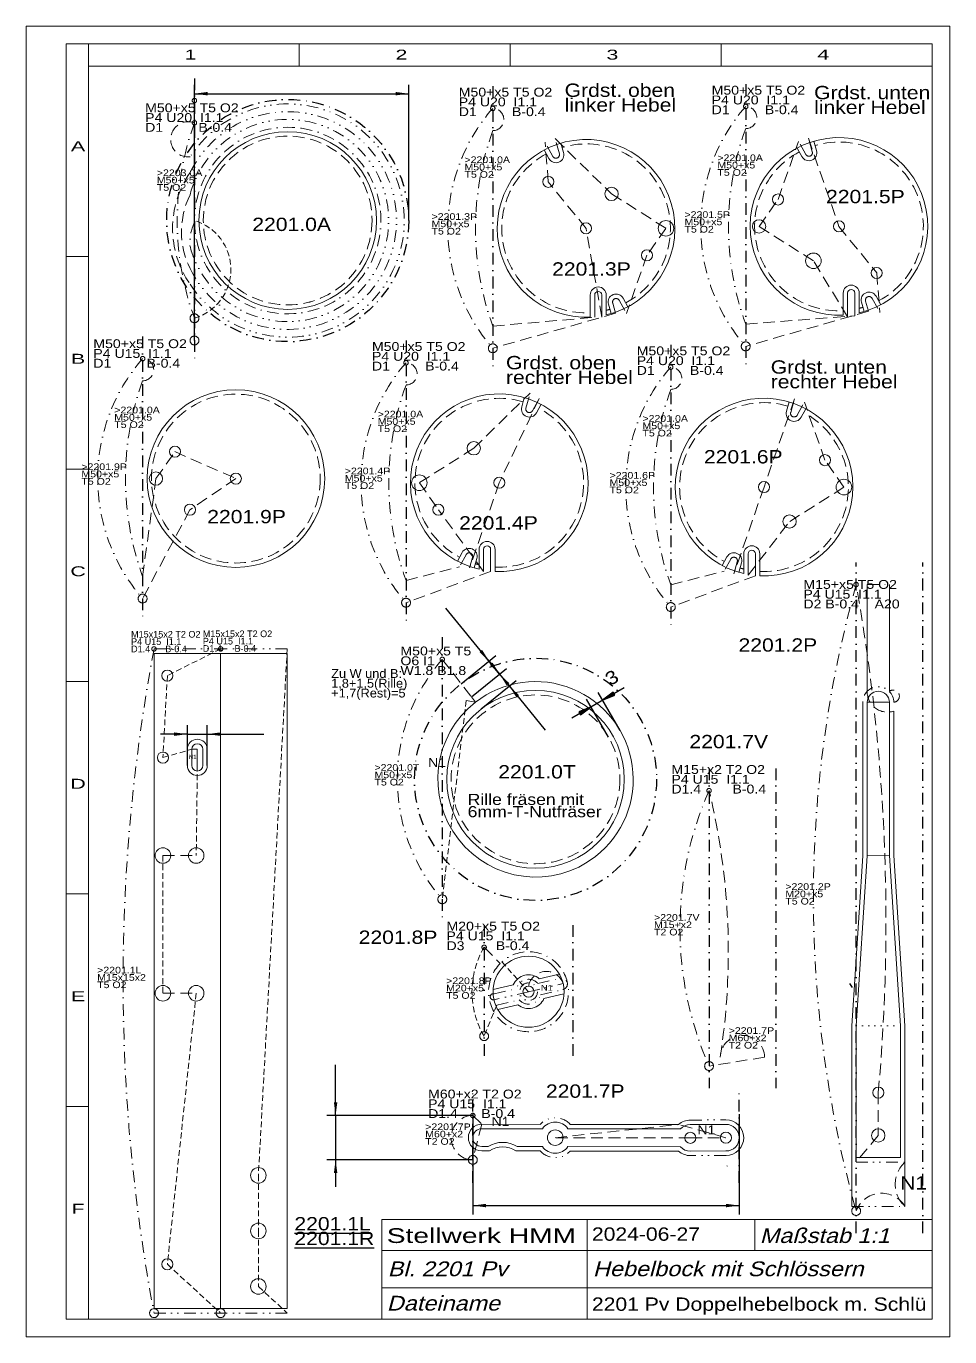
# Model space of a CAD drawing. Extents: x 0 to 209, y -280 to 296.
# Drawn here: x 1 to 209, y 1 to 296 of the extents above; entities that cross this region are included whole.
import ezdxf
from ezdxf.enums import TextEntityAlignment as Align

# ---------------------------------------------------------------- set-up
doc = ezdxf.new("R2010")
doc.units = 0
doc.header["$LTSCALE"] = 5.25921
for name, pattern in [('BORDER', [1.75, 0.5, -0.25, 0.5, -0.25, 0, -0.25]), ('DASHDOT', [1, 0.5, -0.25, 0, -0.25]), ('DASHED', [0.75, 0.5, -0.25]), ('DIVIDE', [1.25, 0.5, -0.25, 0, -0.25, 0, -0.25]), ('DOT', [0.25, 0, -0.25]), ('HIDDEN', [0.375, 0.25, -0.125]), ('PHANTOM', [2.5, 1.25, -0.25, 0.25, -0.25, 0.25, -0.25])]:
    doc.linetypes.add(name, pattern=pattern)
for name, color, linetype, lineweight in [('2201_0A', 230, 'CONTINUOUS', 13), ('2201_0T', 30, 'CONTINUOUS', 13), ('2201_1 HEBELBOCK', 7, 'CONTINUOUS', 13), ('2201_1L', 30, 'CONTINUOUS', 13), ('2201_1R', 230, 'CONTINUOUS', 13), ('2201_2___4_7 HEBEL', 34, 'CONTINUOUS', 13), ('2201_2P', 30, 'CONTINUOUS', 13), ('2201_3P', 30, 'CONTINUOUS', 13), ('2201_4P', 30, 'CONTINUOUS', 13), ('2201_5 RASTE', 114, 'CONTINUOUS', 13), ('2201_5P', 30, 'CONTINUOUS', 13), ('2201_6 RASTENGEWICHT', 135, 'CONTINUOUS', 13), ('2201_6P', 30, 'CONTINUOUS', 13), ('2201_7P', 30, 'CONTINUOUS', 13), ('2201_7V', 30, 'CONTINUOUS', 13), ('2201_8P', 30, 'CONTINUOUS', 13), ('2201_9P', 30, 'CONTINUOUS', 13), ('2201___ HEBELBOCK', 190, 'DASHDOT', 0), ('2206_1L', 14, 'CONTINUOUS', 13), ('BEMASSUNG', 7, 'CONTINUOUS', 25), ('BESCHRIFTUNG', 7, 'CONTINUOUS', 25), ('BESCHRIFTUNG0', 7, 'CONTINUOUS', 25), ('MASSGRENZEN', 172, 'CONTINUOUS', 25), ('MASSLINIEN', 172, 'CONTINUOUS', 25), ('MASSTEXTE', 212, 'CONTINUOUS', 25), ('MITTELLINIEN', 5, 'DASHDOT', 25), ('STANDARD', 7, 'CONTINUOUS', 0)]:
    doc.layers.add(name, color=color, linetype=linetype, lineweight=lineweight)
doc.styles.add('Arial', font='arial.ttf')

# ---------------------------------------------------------------- blocks, each defined once
blk = doc.blocks.new('D387135488')
at = {"layer": 'MASSGRENZEN'}
for points in [[(37.29, 136.65), (34.32, 136.26), (34.32, 137.04)], [(41.79, 136.65), (44.77, 137.04), (44.77, 136.26)]]:
    blk.add_solid(points, dxfattribs=at)
at = {"layer": 'MASSLINIEN', "color": 172}
for p, q in [((37.29, 129.6), (37.29, 138.65)), ((41.79, 129.6), (41.79, 138.65)), ((37.29, 136.65), (31.25, 136.65)), ((37.29, 136.65), (41.79, 136.65)), ((41.79, 136.65), (54.53, 136.65))]:
    blk.add_line(p, q, dxfattribs=at)
blk = doc.blocks.new('D387135232')
at = {"layer": 'MASSGRENZEN'}
for points in [[(101.58, 30.54), (104.56, 30.93), (104.56, 30.15)], [(161.58, 30.54), (158.61, 30.15), (158.61, 30.93)]]:
    blk.add_solid(points, dxfattribs=at)
at = {"layer": 'MASSLINIEN', "color": 172}
for p, q in [((101.58, 51.1), (101.58, 28.54)), ((161.58, 51.1), (161.58, 28.54)), ((101.58, 30.54), (161.58, 30.54))]:
    blk.add_line(p, q, dxfattribs=at)
blk = doc.blocks.new('D387134976')
at = {"layer": 'MASSGRENZEN'}
for points in [[(70.68, 50.82), (70.29, 53.79), (71.07, 53.79)], [(70.68, 40.82), (71.07, 37.84), (70.29, 37.84)]]:
    blk.add_solid(points, dxfattribs=at)
at = {"layer": 'MASSLINIEN', "color": 172}
for p, q in [((70.68, 50.82), (70.68, 62.24)), ((101.58, 50.82), (68.68, 50.82)), ((70.68, 50.82), (70.68, 40.82)), ((101.58, 40.82), (68.68, 40.82)), ((70.68, 40.82), (70.68, 34.78))]:
    blk.add_line(p, q, dxfattribs=at)
blk = doc.blocks.new('D387134720')
at = {"layer": 'MASSGRENZEN'}
for points in [[(105.24, 153.09), (103.06, 155.15), (103.66, 155.64)], [(107.61, 150.18), (109.79, 148.12), (109.18, 147.63)]]:
    blk.add_solid(points, dxfattribs=at)
at = {"layer": 'MASSLINIEN', "color": 172}
for p, q in [((105.24, 153.09), (95.52, 165.02)), ((98.97, 147.99), (106.79, 154.35)), ((101.27, 145.03), (109.16, 151.44)), ((105.24, 153.09), (107.61, 150.18)), ((107.61, 150.18), (111.42, 145.5))]:
    blk.add_line(p, q, dxfattribs=at)
blk = doc.blocks.new('D387134464')
at = {"layer": 'MASSGRENZEN'}
for points in [[(107.61, 150.18), (105.42, 152.24), (106.03, 152.74)], [(109.82, 147.47), (112, 145.41), (111.39, 144.91)]]:
    blk.add_solid(points, dxfattribs=at)
at = {"layer": 'MASSLINIEN', "color": 172}
for p, q in [((107.61, 150.18), (103.79, 154.87)), ((101.27, 145.03), (109.16, 151.44)), ((103.48, 142.31), (111.37, 148.73)), ((107.61, 150.18), (109.82, 147.47)), ((109.82, 147.47), (117.86, 137.58))]:
    blk.add_line(p, q, dxfattribs=at)
blk = doc.blocks.new('D387134208')
at = {"layer": 'MASSGRENZEN'}
for points in [[(38.89, 280.81), (41.87, 281.2), (41.87, 280.42)], [(87.14, 280.81), (84.17, 280.42), (84.17, 281.2)]]:
    blk.add_solid(points, dxfattribs=at)
at = {"layer": 'MASSLINIEN', "color": 172}
for p, q in [((38.89, 225.26), (38.89, 282.81)), ((38.89, 280.81), (87.14, 280.81)), ((87.14, 252.26), (87.14, 282.81))]:
    blk.add_line(p, q, dxfattribs=at)
blk = doc.blocks.new('_A314975760', base_point=(123.88, 135.98))
at = {"layer": '2206_1L', "linetype": 'CONTINUOUS'}
for points in [[(133.19, 146.13), (130.81, 144.3), (133.58, 145.45)], [(125.83, 140.97), (128.21, 142.8), (125.44, 141.65)]]:
    blk.add_hatch(color=172, dxfattribs=at).paths.add_polyline_path(points)
at = {"layer": '2206_1L', "color": 172, "linetype": 'CONTINUOUS', "lineweight": 25}
for p, q in [((123.88, 140.3), (135.7, 147.12)), ((134.75, 137.48), (129.81, 146.03)), ((133.19, 146.13), (130.81, 144.3)), ((130.81, 144.3), (133.58, 145.45)), ((133.58, 145.45), (133.19, 146.13)), ((128.21, 142.8), (125.44, 141.65)), ((125.44, 141.65), (125.83, 140.97)), ((125.83, 140.97), (128.21, 142.8)), ((132.15, 135.98), (127.21, 144.53))]:
    blk.add_line(p, q, dxfattribs=at)
at = {"layer": '2206_1L', "color": 212, "linetype": 'CONTINUOUS', "style": 'Arial', "width": 1.135146}
blk.add_text('3', height=3, rotation=30, dxfattribs=at).set_placement((132.48, 147.42))

msp = doc.modelspace()

# ---------------------------------------------------------------- linework, layer by layer
at = {"layer": '2201_0A', "linetype": 'PHANTOM'}
for centre, radius in [((38.89, 274.26), 0.5), ((38.89, 230.26), 1)]:
    msp.add_circle(centre, radius, dxfattribs=at)
at = {"layer": '2201_0A', "linetype": 'DIVIDE'}
for radius, start, end in [(26.25, 213.0605, 506.9395), (24.5, 206.1089, 513.8911), (22.75, 194.7529, 525.2471)]:
    msp.add_arc((59.89, 252.26), radius, start, end, dxfattribs=at)
at = {"layer": '2201_0A', "color": 11, "linetype": 'DASHED'}
for centre, radius, start, end in [((37.51, 270.53), 3.97, 69.6536, 275.5091), ((56.01, 250.49), 22.04, 145.2886, 214.7114), ((54.8, 249.76), 18.83, 153.8911, 206.1089)]:
    msp.add_arc(centre, radius, start, end, dxfattribs=at)
at = {"layer": '2201_0A', "linetype": 'BORDER'}
msp.add_arc((59.89, 252.26), 21, 181.0432, 540, dxfattribs=at)
at = {"layer": '2201_0A', "color": 11, "linetype": 'DIVIDE'}
msp.add_arc((48.67, 247.26), 10.81, 154.7408, 184.2466, dxfattribs=at)
at = {"layer": '2201_0A', "linetype": 'HIDDEN'}
msp.add_arc((35.61, 241.26), 11.48, 286.6057, 433.3943, dxfattribs=at)
at = {"layer": '2201_0T', "linetype": 'DASHED'}
msp.add_line((94.7, 153.48), (101.27, 145.03), dxfattribs=at)
at = {"layer": '2201_0T', "linetype": 'CONTINUOUS'}
msp.add_line((101.27, 145.03), (102.19, 143.84), dxfattribs=at)
at = {"layer": '2201_0T', "linetype": 'HIDDEN'}
msp.add_line((100.08, 144.2), (94.7, 99.48), dxfattribs=at)
at = {"layer": '2201_0T'}
msp.add_line((102.19, 143.84), (100.08, 144.2), dxfattribs=at)
at = {"layer": '2201_0T', "linetype": 'PHANTOM'}
for centre, radius in [((94.7, 153.48), 0.5), ((94.7, 99.48), 1)]:
    msp.add_circle(centre, radius, dxfattribs=at)
at = {"layer": '2201_0T', "linetype": 'CONTINUOUS'}
msp.add_arc((115.7, 126.48), 22, 307.875, 487.875, dxfattribs=at)
at = {"layer": '2201_0T', "color": 6, "linetype": 'CONTINUOUS'}
msp.add_arc((115.7, 126.48), 22, 127.875, 307.875, dxfattribs=at)
at = {"layer": '2201_1 HEBELBOCK'}
for p, q in [((29.79, 154.83), (44.79, 154.83)), ((29.79, 154.83), (29.79, 7.33)), ((59.79, 154.83), (44.79, 154.83)), ((44.79, 154.83), (44.79, 7.33)), ((59.79, 154.83), (59.79, 7.33)), ((37.29, 133.25), (37.29, 129.6)), ((41.79, 133.25), (41.79, 129.6)), ((29.79, 7.33), (44.79, 7.33)), ((59.79, 7.33), (44.79, 7.33))]:
    msp.add_line(p, q, dxfattribs=at)
for centre, start, end in [((39.54, 133.25), 0, 180), ((39.54, 129.6), 180, 360)]:
    msp.add_arc(centre, 2.25, start, end, dxfattribs=at)
at = {"layer": '2201_1L', "linetype": 'DIVIDE'}
for p, q in [((29.79, 155.83), (44.79, 155.83)), ((29.79, 6.33), (44.79, 6.33))]:
    msp.add_line(p, q, dxfattribs=at)
at = {"layer": '2201_1L', "linetype": 'HIDDEN'}
for p, q in [((44.79, 155.83), (32.79, 149.83)), ((32.79, 149.83), (31.79, 131.38)), ((31.79, 131.38), (38.29, 133.25)), ((39.54, 129.6), (39.29, 109.33)), ((31.79, 109.33), (31.79, 78.33)), ((39.29, 78.33), (32.79, 17.33)), ((32.79, 17.33), (44.79, 6.33))]:
    msp.add_line(p, q, dxfattribs=at)
at = {"layer": '2201_1L'}
for p, q in [((38.29, 133.25), (38.29, 129.6)), ((39.54, 133.25), (38.29, 133.25)), ((39.54, 133.25), (39.54, 129.6)), ((40.79, 133.25), (40.79, 129.6))]:
    msp.add_line(p, q, dxfattribs=at)
at = {"layer": '2201_1L', "linetype": 'DASHED'}
for p, q in [((31.79, 109.33), (39.29, 109.33)), ((31.79, 78.33), (39.29, 78.33))]:
    msp.add_line(p, q, dxfattribs=at)
at = {"layer": '2201_1L', "linetype": 'PHANTOM'}
for centre, radius in [((29.79, 155.83), 0.5), ((29.79, 6.33), 1)]:
    msp.add_circle(centre, radius, dxfattribs=at)
at = {"layer": '2201_1L'}
for centre in [(32.79, 149.83), (31.79, 131.38), (32.79, 17.33)]:
    msp.add_circle(centre, 1.25, dxfattribs=at)
at = {"layer": '2201_1L', "lineweight": 0}
for centre in [(31.79, 109.33), (39.29, 109.33), (31.79, 78.33), (39.29, 78.33)]:
    msp.add_circle(centre, 1.75, dxfattribs=at)
at = {"layer": '2201_1L'}
for centre, start, end in [((39.54, 133.25), 0, 180), ((39.54, 129.6), 180, 360)]:
    msp.add_arc(centre, 1.25, start, end, dxfattribs=at)
at = {"layer": '2201_1R', "linetype": 'DIVIDE'}
for p, q in [((59.79, 155.83), (44.79, 155.83)), ((59.79, 6.33), (44.79, 6.33))]:
    msp.add_line(p, q, dxfattribs=at)
at = {"layer": '2201_1R', "linetype": 'HIDDEN'}
for p, q in [((59.79, 155.83), (53.29, 37.33)), ((53.29, 37.33), (53.29, 24.83)), ((53.29, 24.83), (53.29, 12.33)), ((53.29, 12.33), (59.79, 6.33))]:
    msp.add_line(p, q, dxfattribs=at)
at = {"layer": '2201_1R', "linetype": 'PHANTOM'}
for centre, radius in [((44.79, 155.83), 0.5), ((44.79, 6.33), 1)]:
    msp.add_circle(centre, radius, dxfattribs=at)
at = {"layer": '2201_1R'}
for centre in [(53.29, 37.33), (53.29, 24.83), (53.29, 12.33)]:
    msp.add_circle(centre, 1.75, dxfattribs=at)
at = {"layer": '2201_2___4_7 HEBEL'}
for p, q in [((122.03, 267.57), (121.43, 269.68)), ((175.68, 266.66), (174.63, 268.58)), ((178.99, 268.01), (178.39, 270.12)), ((118.72, 266.22), (117.67, 268.14)), ((128.03, 230.52), (128.03, 235.5)), ((131.63, 231.02), (131.63, 235.5)), ((132.12, 233.42), (132.72, 231.31)), ((135.43, 234.78), (136.49, 232.85)), ((184.99, 230.96), (184.99, 235.94)), ((188.59, 231.46), (188.59, 235.94)), ((189.08, 233.86), (189.68, 231.75)), ((192.39, 235.22), (193.45, 233.29)), ((112.59, 210.31), (113.18, 212.43)), ((115.9, 208.96), (116.95, 210.89)), ((172.2, 209.33), (172.8, 211.45)), ((175.52, 207.98), (176.57, 209.91)), ((99.18, 177.52), (98.13, 175.59)), ((102.99, 173.76), (102.99, 178.24)), ((106.59, 173.26), (106.59, 178.24)), ((162.61, 172.78), (162.61, 177.26)), ((166.21, 172.28), (166.21, 177.26)), ((102.49, 176.17), (101.89, 174.05)), ((158.8, 176.54), (157.75, 174.61)), ((162.11, 175.19), (161.51, 173.07)), ((190.4, 109.23), (190.4, 143.82)), ((190.4, 143.82), (195.4, 143.82)), ((195.4, 109.32), (195.4, 143.82)), ((190.4, 109.23), (187.9, 71)), ((195.4, 109.32), (190.4, 109.23)), ((197.9, 71), (195.4, 109.32)), ((187.9, 41.32), (187.9, 71)), ((197.9, 71), (197.9, 41.32)), ((187.9, 41.32), (197.9, 41.32))]:
    msp.add_line(p, q, dxfattribs=at)
at = {"layer": '2201_2___4_7 HEBEL', "linetype": 'DOT'}
msp.add_line((187.9, 71), (197.9, 71), dxfattribs=at)
at = {"layer": '2201_2___4_7 HEBEL'}
for centre in [(59.89, 252.26), (48.22, 194.17), (115.7, 126.48)]:
    msp.add_circle(centre, 20, dxfattribs=at)
at = {"layer": '2201_2___4_7 HEBEL', "linetype": 'DASHED'}
for centre in [(59.89, 252.26), (48.22, 194.17), (115.7, 126.48)]:
    msp.add_circle(centre, 19, dxfattribs=at)
at = {"layer": '2201_2___4_7 HEBEL'}
for centre, radius, start, end in [((127.08, 250.5), 20, 283.1499, 632.7226), ((184.04, 250.94), 20, 283.1499, 632.7226), ((120.3, 267.08), 1.8, 208.6403, 375.8206), ((177.26, 267.52), 1.8, 208.6403, 375.8206), ((129.83, 235.5), 1.8, 0, 180), ((186.79, 235.94), 1.8, 0, 180), ((190.81, 234.35), 1.8, 28.6403, 195.8206), ((133.85, 233.91), 1.8, 28.6403, 195.8206), ((107.54, 193.24), 20, 267.2774, 616.8501), ((114.32, 209.82), 1.8, 164.1794, 331.3597), ((167.16, 192.26), 20, 267.2774, 616.8501), ((173.94, 208.84), 1.8, 164.1794, 331.3597), ((104.79, 178.24), 1.8, 0, 180), ((100.76, 176.66), 1.8, 344.1794, 511.3597), ((160.38, 175.68), 1.8, 344.1794, 511.3597), ((164.41, 177.26), 1.8, 0, 180), ((192.9, 143.82), 2.5, 360, 540)]:
    msp.add_arc(centre, radius, start, end, dxfattribs=at)
at = {"layer": '2201_2___4_7 HEBEL', "linetype": 'DASHED'}
for centre, start, end in [((127.08, 250.5), 298.0372, 466.4237), ((184.04, 250.94), 298.0372, 466.4237), ((127.08, 250.5), 118.0372, 272.866), ((184.04, 250.94), 118.0372, 272.866), ((59.89, 252.26), 284.4775, 285.8206), ((127.08, 250.5), 283.8555, 286.4237), ((184.04, 250.94), 283.8555, 286.4237), ((107.54, 193.24), 73.5763, 241.9628), ((107.54, 193.24), 267.134, 421.9628), ((167.16, 192.26), 73.5763, 241.9628), ((167.16, 192.26), 267.134, 421.9628), ((107.54, 193.24), 253.5763, 256.1445), ((167.16, 192.26), 253.5763, 256.1445)]:
    msp.add_arc(centre, 19, start, end, dxfattribs=at)
at = {"layer": '2201_2P'}
for p, q in [((190.4, 170.32), (190.4, 146.27)), ((195.4, 170.32), (195.4, 146.27)), ((189.4, 109.26), (189.4, 143.82)), ((196.4, 109.36), (196.4, 141.82)), ((189.4, 109.26), (186.9, 71.03)), ((198.9, 71.03), (196.4, 109.36)), ((186.9, 30.32), (186.9, 71.03)), ((198.9, 71.03), (198.9, 30.32))]:
    msp.add_line(p, q, dxfattribs=at)
at = {"layer": '2201_2P', "linetype": 'DIVIDE'}
for p, q in [((190.4, 170.32), (195.4, 170.32)), ((187.9, 40.32), (198.9, 40.32)), ((186.9, 30.32), (198.9, 30.32))]:
    msp.add_line(p, q, dxfattribs=at)
at = {"layer": '2201_2P', "linetype": 'DASHED'}
for p, q in [((192.9, 55.97), (192.9, 46.32)), ((192.9, 46.32), (187.9, 40.32))]:
    msp.add_line(p, q, dxfattribs=at)
at = {"layer": '2201_2P', "linetype": 'PHANTOM'}
for centre, radius in [((187.9, 170.32), 0.5), ((187.9, 29.32), 1)]:
    msp.add_circle(centre, radius, dxfattribs=at)
at = {"layer": '2201_2P'}
for centre, radius in [((192.9, 55.97), 1.25), ((192.9, 46.32), 1.5)]:
    msp.add_circle(centre, radius, dxfattribs=at)
at = {"layer": '2201_2P', "linetype": 'DASHED'}
for centre, radius, start, end in [((-235.85, 94.51), 430.48, 354.864, 370.1433), ((194.98, 146.18), 4.58, 178.8527, 288.0274), ((196.26, 145.19), 1.38, 276.0295, 488.3858), ((203.55, 35.32), 6.83, 132.9114, 227.0886), ((193.64, 27.21), 6.11, 30.6041, 159.7847)]:
    msp.add_arc(centre, radius, start, end, dxfattribs=at)
at = {"layer": '2201_2P', "linetype": 'DIVIDE'}
msp.add_arc((192.9, 143.82), 3.5, 360, 540, dxfattribs=at)
at = {"layer": '2201_3P', "linetype": 'DASHED'}
for p, q in [((118.58, 260.98), (117.86, 269.87)), ((120.11, 270.69), (132.83, 258.25)), ((127.08, 250.5), (118.58, 260.98)), ((132.83, 258.25), (145.08, 250.5)), ((130.63, 230.48), (127.08, 250.5)), ((145.08, 250.5), (140.79, 244.43)), ((140.79, 244.43), (136.16, 231.35)), ((133.74, 231.39), (106.08, 223.5)), ((106.08, 228.5), (129.03, 230.49))]:
    msp.add_line(p, q, dxfattribs=at)
at = {"layer": '2201_3P', "linetype": 'DIVIDE'}
for p, q in [((119.6, 266.7), (117.86, 269.87)), ((121.07, 267.3), (120.11, 270.69)), ((133.09, 233.69), (133.74, 231.39)), ((134.56, 234.3), (136.16, 231.35))]:
    msp.add_line(p, q, dxfattribs=at)
at = {"layer": '2201_3P'}
for p, q in [((129.03, 230.49), (129.03, 235.5)), ((130.63, 230.48), (130.63, 235.5))]:
    msp.add_line(p, q, dxfattribs=at)
at = {"layer": '2201_3P', "linetype": 'PHANTOM'}
for centre, radius in [((106.08, 277.5), 0.5), ((106.08, 223.5), 1)]:
    msp.add_circle(centre, radius, dxfattribs=at)
at = {"layer": '2201_3P'}
for centre, radius in [((118.58, 260.98), 1.25), ((132.83, 258.25), 1.5), ((127.08, 250.5), 1.25), ((145.08, 250.5), 1.75), ((140.79, 244.43), 1.25)]:
    msp.add_circle(centre, radius, dxfattribs=at)
at = {"layer": '2201_3P', "linetype": 'DASHED'}
msp.add_arc((106.07, 275), 2.5, 270.1369, 449.8631, dxfattribs=at)
at = {"layer": '2201_3P', "linetype": 'DASHDOT'}
msp.add_arc((166.44, 250.5), 64.24, 159.9742, 200.0258, dxfattribs=at)
at = {"layer": '2201_3P', "linetype": 'DIVIDE'}
for centre, start, end in [((120.3, 267.08), 208.6403, 375.8206), ((133.85, 233.91), 28.6403, 195.8206)]:
    msp.add_arc(centre, 0.8, start, end, dxfattribs=at)
at = {"layer": '2201_3P'}
msp.add_arc((129.83, 235.5), 0.8, 0, 180, dxfattribs=at)
at = {"layer": '2201_4P', "linetype": 'DASHED'}
for p, q in [((101.79, 200.99), (114.51, 213.43)), ((116.54, 212.23), (107.54, 193.24)), ((101.79, 200.99), (89.54, 193.24)), ((89.54, 193.24), (93.82, 187.17)), ((107.54, 193.24), (100.85, 174.05)), ((103.99, 173.28), (93.82, 187.17)), ((86.54, 171.24), (98.56, 174.3)), ((105.59, 173.26), (86.54, 166.24))]:
    msp.add_line(p, q, dxfattribs=at)
at = {"layer": '2201_4P', "linetype": 'DIVIDE'}
for p, q in [((113.55, 210.04), (114.51, 213.43)), ((115.02, 209.44), (116.54, 212.23)), ((100.06, 177.04), (98.56, 174.3)), ((101.53, 176.44), (100.85, 174.05))]:
    msp.add_line(p, q, dxfattribs=at)
at = {"layer": '2201_4P'}
for p, q in [((103.99, 173.28), (103.99, 178.24)), ((105.59, 173.26), (105.59, 178.24))]:
    msp.add_line(p, q, dxfattribs=at)
at = {"layer": '2201_4P', "linetype": 'PHANTOM'}
for centre, radius in [((86.54, 220.24), 0.5), ((86.54, 166.24), 1)]:
    msp.add_circle(centre, radius, dxfattribs=at)
at = {"layer": '2201_4P'}
for centre, radius in [((101.79, 200.99), 1.5), ((89.54, 193.24), 1.75), ((107.54, 193.24), 1.25), ((93.82, 187.17), 1.25)]:
    msp.add_circle(centre, radius, dxfattribs=at)
at = {"layer": '2201_4P', "linetype": 'DASHED'}
msp.add_arc((86.53, 217.74), 2.5, 270.1369, 449.8631, dxfattribs=at)
at = {"layer": '2201_4P', "linetype": 'DASHDOT'}
msp.add_arc((146.9, 193.24), 64.24, 159.9742, 200.0258, dxfattribs=at)
at = {"layer": '2201_4P', "linetype": 'DIVIDE'}
for centre, start, end in [((114.32, 209.82), 164.1794, 331.3597), ((100.76, 176.66), 344.1794, 511.3597)]:
    msp.add_arc(centre, 0.8, start, end, dxfattribs=at)
at = {"layer": '2201_4P'}
msp.add_arc((104.79, 178.24), 0.8, 0, 180, dxfattribs=at)
at = {"layer": '2201_5 RASTE'}
for p, q in [((103.59, 47.84), (117.27, 47.82)), ((123.01, 47.8), (148.35, 47.78)), ((150.57, 48.78), (158.57, 48.82)), ((103.58, 43.84), (105.03, 43.83)), ((111.58, 43.83), (117.26, 43.82)), ((123.01, 43.8), (148.34, 43.78)), ((158.6, 42.82), (150.6, 42.78)), ((160.77, 43.76), (160.86, 43.76)), ((158.82, 39.45), (158.9, 39.41))]:
    msp.add_line(p, q, dxfattribs=at)
for centre, radius, start, end in [((103.58, 45.84), 2, 89.9395, 269.9395), ((120.14, 45.82), 3.5, 34.7894, 145.0896), ((150.58, 45.78), 3, 90.3024, 138.1292), ((158.58, 45.82), 3, 270.3024, 450.3024), ((108.3, 38.59), 6.18, 57.9452, 121.9339), ((120.14, 45.82), 3.5, 214.7894, 325.0896), ((150.58, 45.78), 3, 221.7498, 270.3024)]:
    msp.add_arc(centre, radius, start, end, dxfattribs=at)
at = {"layer": '2201_5P', "linetype": 'DASHED'}
for p, q in [((170.32, 257), (174.95, 270.08)), ((177.16, 270.79), (184.04, 250.94)), ((166.04, 250.94), (170.32, 257)), ((178.29, 243.19), (166.04, 250.94)), ((184.04, 250.94), (192.54, 240.45)), ((185.99, 230.62), (178.29, 243.19)), ((192.54, 240.45), (193.25, 231.56)), ((190.7, 231.83), (163.04, 223.94)), ((163.04, 228.94), (187.59, 230.83))]:
    msp.add_line(p, q, dxfattribs=at)
at = {"layer": '2201_5P', "linetype": 'DIVIDE'}
for p, q in [((176.56, 267.14), (174.95, 270.08)), ((178.03, 267.74), (177.16, 270.79)), ((190.04, 234.13), (190.7, 231.83)), ((191.52, 234.74), (193.25, 231.56))]:
    msp.add_line(p, q, dxfattribs=at)
at = {"layer": '2201_5P'}
for p, q in [((185.99, 230.62), (185.99, 235.94)), ((187.59, 230.83), (187.59, 235.94))]:
    msp.add_line(p, q, dxfattribs=at)
at = {"layer": '2201_5P', "linetype": 'PHANTOM'}
for centre, radius in [((163.04, 277.94), 0.5), ((163.04, 223.94), 1)]:
    msp.add_circle(centre, radius, dxfattribs=at)
at = {"layer": '2201_5P'}
for centre, radius in [((170.32, 257), 1.25), ((166.04, 250.94), 1.5), ((184.04, 250.94), 1.25), ((178.29, 243.19), 1.75), ((192.54, 240.45), 1.25)]:
    msp.add_circle(centre, radius, dxfattribs=at)
at = {"layer": '2201_5P', "linetype": 'DASHED'}
msp.add_arc((163.03, 275.44), 2.5, 270.1369, 449.8631, dxfattribs=at)
at = {"layer": '2201_5P', "linetype": 'DASHDOT'}
msp.add_arc((223.4, 250.94), 64.24, 159.9742, 200.0258, dxfattribs=at)
at = {"layer": '2201_5P', "linetype": 'DIVIDE'}
for centre, start, end in [((177.26, 267.52), 208.6403, 375.8206), ((190.81, 234.35), 28.6403, 195.8206)]:
    msp.add_arc(centre, 0.8, start, end, dxfattribs=at)
at = {"layer": '2201_5P'}
msp.add_arc((186.79, 235.94), 0.8, 0, 180, dxfattribs=at)
at = {"layer": '2201_6 RASTENGEWICHT'}
for p, q in [((116.55, 81.6), (121.06, 82.66)), ((106.14, 79.17), (110.66, 80.22)), ((117.6, 77.12), (122.11, 78.18)), ((107.19, 74.69), (111.71, 75.74))]:
    msp.add_line(p, q, dxfattribs=at)
msp.add_circle((114.13, 78.67), 8, dxfattribs=at)
for start, end in [(50.4229, 155.9273), (230.4229, 335.9273)]:
    msp.add_arc((114.13, 78.67), 3.8, start, end, dxfattribs=at)
at = {"layer": '2201_6P', "linetype": 'DASHED'}
for p, q in [((174.03, 212.11), (167.16, 192.26)), ((180.88, 198.33), (176.24, 211.4)), ((185.16, 192.26), (180.88, 198.33)), ((167.16, 192.26), (160.37, 172.7)), ((185.16, 192.26), (172.91, 184.51)), ((163.61, 172.44), (172.91, 184.51)), ((146.16, 170.26), (158.19, 173.33)), ((165.21, 172.29), (146.16, 165.26))]:
    msp.add_line(p, q, dxfattribs=at)
at = {"layer": '2201_6P', "linetype": 'DIVIDE'}
for p, q in [((173.17, 209.06), (174.03, 212.11)), ((174.64, 208.46), (176.24, 211.4)), ((159.68, 176.06), (158.19, 173.33)), ((161.15, 175.46), (160.37, 172.7))]:
    msp.add_line(p, q, dxfattribs=at)
at = {"layer": '2201_6P'}
for p, q in [((163.61, 172.44), (163.61, 177.26)), ((165.21, 172.29), (165.21, 177.26))]:
    msp.add_line(p, q, dxfattribs=at)
at = {"layer": '2201_6P', "linetype": 'PHANTOM'}
for centre, radius in [((146.16, 219.26), 0.5), ((146.16, 165.26), 1)]:
    msp.add_circle(centre, radius, dxfattribs=at)
at = {"layer": '2201_6P'}
for centre, radius in [((180.88, 198.33), 1.25), ((167.16, 192.26), 1.25), ((185.16, 192.26), 1.75), ((172.91, 184.51), 1.5)]:
    msp.add_circle(centre, radius, dxfattribs=at)
at = {"layer": '2201_6P', "linetype": 'DASHED'}
msp.add_arc((146.15, 216.76), 2.5, 270.1369, 449.8631, dxfattribs=at)
at = {"layer": '2201_6P', "linetype": 'DASHDOT'}
msp.add_arc((206.52, 192.26), 64.24, 159.9742, 200.0258, dxfattribs=at)
at = {"layer": '2201_6P', "linetype": 'DIVIDE'}
for centre, start, end in [((173.94, 208.84), 164.1794, 331.3597), ((160.38, 175.68), 344.1794, 511.3597)]:
    msp.add_arc(centre, 0.8, start, end, dxfattribs=at)
at = {"layer": '2201_6P'}
msp.add_arc((164.41, 177.26), 0.8, 0, 180, dxfattribs=at)
at = {"layer": '2201_7P', "linetype": 'DASHED'}
for p, q in [((101.58, 50.82), (103.59, 48.84)), ((103.59, 48.84), (101.58, 40.82)), ((120.14, 45.82), (147.94, 48.78)), ((158.58, 45.82), (147.94, 48.78)), ((150.58, 45.78), (120.14, 45.82)), ((150.58, 45.78), (158.58, 45.82))]:
    msp.add_line(p, q, dxfattribs=at)
at = {"layer": '2201_7P'}
for p, q in [((103.59, 48.84), (116.79, 48.82)), ((123.5, 48.8), (147.94, 48.78)), ((103.58, 42.84), (105.33, 42.83)), ((111.28, 42.83), (116.78, 42.82)), ((123.48, 42.8), (147.93, 42.78))]:
    msp.add_line(p, q, dxfattribs=at)
at = {"layer": '2201_7P', "linetype": 'DIVIDE'}
for p, q in [((150.56, 49.78), (158.56, 49.82)), ((158.6, 41.82), (150.6, 41.78))]:
    msp.add_line(p, q, dxfattribs=at)
at = {"layer": '2201_7P', "linetype": 'PHANTOM'}
for centre, radius in [((101.58, 50.82), 0.5), ((101.58, 40.82), 1)]:
    msp.add_circle(centre, radius, dxfattribs=at)
at = {"layer": '2201_7P'}
for centre, radius in [((120.14, 45.82), 1.75), ((150.58, 45.78), 1.25), ((158.58, 45.82), 1.25)]:
    msp.add_circle(centre, radius, dxfattribs=at)
at = {"layer": '2201_7P', "linetype": 'DIVIDE'}
for start, end in [(41.5777, 138.1292), (221.7498, 317.9566)]:
    msp.add_arc((120.14, 45.82), 4.5, start, end, dxfattribs=at)
at = {"layer": '2201_7P'}
for centre, radius, start, end in [((103.58, 45.84), 3, 89.9395, 269.9395), ((150.58, 45.78), 4, 90.3024, 131.3492), ((158.58, 45.82), 4, 270.3024, 450.3024), ((108.3, 38.59), 5.18, 54.9041, 124.975), ((150.58, 45.78), 4, 228.5299, 270.3024)]:
    msp.add_arc(centre, radius, start, end, dxfattribs=at)
at = {"layer": '2201_7V', "linetype": 'DASHED'}
msp.add_line((167.29, 63.94), (154.79, 61.94), dxfattribs=at)
at = {"layer": '2201_7V', "linetype": 'PHANTOM'}
for centre, radius in [((154.79, 123.94), 0.5), ((154.79, 61.94), 1)]:
    msp.add_circle(centre, radius, dxfattribs=at)
at = {"layer": '2201_7V', "linetype": 'DASHED'}
msp.add_arc((4.85, 87.64), 154.27, 351.1628, 373.6091, dxfattribs=at)
at = {"layer": '2201_7V', "linetype": 'DASHDOT'}
msp.add_arc((162.29, 63.84), 5, 1.132, 178.868, dxfattribs=at)
at = {"layer": '2201_8P', "linetype": 'DASHED'}
msp.add_line((104.13, 88.67), (107.76, 85.04), dxfattribs=at)
at = {"layer": '2201_8P', "linetype": 'HIDDEN'}
for p, q in [((108.12, 85.38), (114.13, 78.67)), ((106.96, 75.66), (104.13, 68.67))]:
    msp.add_line(p, q, dxfattribs=at)
at = {"layer": '2201_8P', "color": 14, "linetype": 'DIVIDE'}
msp.add_line((114.13, 78.67), (121.92, 80.5), dxfattribs=at)
at = {"layer": '2201_8P', "linetype": 'DIVIDE'}
for p, q in [((116.25, 80.5), (121.29, 81.69)), ((114.13, 78.67), (106.34, 76.85)), ((106.37, 78.19), (111.42, 79.37)), ((106.96, 75.66), (112.01, 76.84)), ((116.84, 77.97), (121.88, 79.15))]:
    msp.add_line(p, q, dxfattribs=at)
at = {"layer": '2201_8P', "linetype": 'PHANTOM'}
for centre, radius in [((104.13, 88.67), 0.5), ((104.13, 68.67), 1)]:
    msp.add_circle(centre, radius, dxfattribs=at)
at = {"layer": '2201_8P', "linetype": 'DIVIDE'}
msp.add_circle((114.13, 78.67), 2, dxfattribs=at)
at = {"layer": '2201_8P'}
msp.add_circle((114.13, 78.67), 1.25, dxfattribs=at)
at = {"layer": '2201_8P', "linetype": 'BORDER'}
msp.add_arc((114.13, 78.67), 9, 135, 491.8423, dxfattribs=at)
at = {"layer": '2201_8P', "linetype": 'DASHED'}
msp.add_arc((118.11, 79.22), 4.02, 18.4903, 187.8599, dxfattribs=at)
at = {"layer": '2201_8P', "linetype": 'DIVIDE'}
for centre, radius, start, end in [((114.13, 78.67), 2.8, 40.8391, 165.5111), ((121.58, 80.42), 1.3, 283.3518, 462.9984), ((106.19, 77.53), 0.692, 74.592, 282.6299), ((114.13, 78.67), 2.8, 220.8391, 345.5111)]:
    msp.add_arc(centre, radius, start, end, dxfattribs=at)
at = {"layer": '2201_9P', "linetype": 'DASHED'}
for p, q in [((30.22, 194.17), (34.5, 200.24)), ((34.5, 200.24), (48.22, 194.17)), ((27.22, 172.17), (30.22, 194.17)), ((48.22, 194.17), (37.87, 187.16)), ((37.87, 187.16), (27.22, 167.17))]:
    msp.add_line(p, q, dxfattribs=at)
at = {"layer": '2201_9P', "linetype": 'PHANTOM'}
for centre, radius in [((27.22, 221.17), 0.5), ((27.22, 167.17), 1)]:
    msp.add_circle(centre, radius, dxfattribs=at)
at = {"layer": '2201_9P'}
for centre, radius in [((34.5, 200.24), 1.25), ((30.22, 194.17), 1.5), ((48.22, 194.17), 1.25), ((37.87, 187.16), 1.25)]:
    msp.add_circle(centre, radius, dxfattribs=at)
at = {"layer": '2201_9P', "linetype": 'DASHED'}
msp.add_arc((27.21, 218.67), 2.5, 270.1369, 449.8631, dxfattribs=at)
at = {"layer": '2201_9P', "linetype": 'DASHDOT'}
msp.add_arc((87.58, 194.17), 64.24, 159.9742, 200.0258, dxfattribs=at)
at = {"layer": '2201___ HEBELBOCK', "linetype": 'PHANTOM'}
for centre, radius in [((38.89, 279.26), 0.5), ((38.89, 225.26), 1)]:
    msp.add_circle(centre, radius, dxfattribs=at)
at = {"layer": '2201___ HEBELBOCK'}
for centre, radius, start, end in [((137.02, 250.5), 41.07, 138.896, 221.104), ((193.98, 250.94), 41.07, 138.896, 221.104), ((58.17, 194.17), 41.07, 138.896, 221.104), ((117.49, 193.24), 41.07, 138.896, 221.104), ((177.1, 192.26), 41.07, 138.896, 221.104), ((125.65, 126.48), 41.07, 138.896, 221.104), ((224.56, 92.94), 76.34, 156.0426, 203.9574)]:
    msp.add_arc(centre, radius, start, end, dxfattribs=at)
at = {"layer": '2201___ HEBELBOCK', "color": 134, "linetype": 'DASHDOT'}
msp.add_arc((99.25, 252.26), 64.24, 159.9742, 200.0258, dxfattribs=at)
at = {"layer": '2201___ HEBELBOCK', "linetype": 'DASHDOT'}
for centre, radius, start, end in [((441.65, 99.82), 263.36, 164.4731, 195.5269), ((426.46, 81.08), 403.65, 169.3281, 190.6719)]:
    msp.add_arc(centre, radius, start, end, dxfattribs=at)
at = {"layer": '2201___ HEBELBOCK', "linetype": 'HIDDEN'}
msp.add_arc((121.05, 78.67), 19.66, 149.4182, 210.5818, dxfattribs=at)
at = {"layer": '2201___ HEBELBOCK', "linetype": 'DASHED'}
msp.add_arc((101.68, 45.82), 5, 91.132, 268.868, dxfattribs=at)
at = {"layer": 'MITTELLINIEN'}
for p, q in [((38.89, 284.26), (38.89, 220.26)), ((106.08, 282.5), (106.08, 218.5)), ((163.04, 282.94), (163.04, 218.94)), ((27.22, 226.17), (27.22, 162.17)), ((86.54, 225.24), (86.54, 161.24)), ((146.16, 224.26), (146.16, 160.26)), ((187.9, 24.32), (187.9, 175.32)), ((202.9, 24.32), (202.9, 175.32)), ((94.7, 158.48), (94.7, 94.48)), ((154.79, 128.94), (154.79, 56.94)), ((169.79, 128.94), (169.79, 56.94)), ((104.13, 93.67), (104.13, 63.67)), ((124.13, 93.67), (124.13, 63.67)), ((186.38, 80.51), (187.02, 79.65)), ((101.58, 35.62), (101.58, 56.1)), ((161.58, 35.62), (161.58, 56.1))]:
    msp.add_line(p, q, dxfattribs=at)
for centre in [(59.89, 252.26), (115.7, 126.48)]:
    msp.add_circle(centre, 27.25, dxfattribs=at)
at = {"layer": 'STANDARD'}
for p, q in [((1, 1), (1, 296)), ((1, 296), (209, 296)), ((209, 296), (209, 1)), ((10, 5), (10, 292)), ((10, 292), (15, 292)), ((15, 292), (205, 292)), ((15, 287), (15, 292)), ((62.5, 292), (62.5, 287)), ((110, 292), (110, 287)), ((157.5, 292), (157.5, 287)), ((205, 292), (205, 287)), ((15, 287), (205, 287)), ((15, 5), (15, 287)), ((205, 287), (205, 5)), ((10, 244.17), (15, 244.17)), ((10, 196.33), (15, 196.33)), ((205, 182.12), (205, 5.12)), ((10, 148.5), (15, 148.5)), ((10, 100.67), (15, 100.67)), ((10, 52.83), (15, 52.83)), ((10, 5), (15, 5)), ((205, 5), (15, 5)), ((209, 1), (1, 1))]:
    msp.add_line(p, q, dxfattribs=at)
at = {"layer": 'STANDARD', "lineweight": 0}
for p, q in [((81.11, 27.4), (205, 27.4)), ((81.11, 27.4), (81.11, 5)), ((127.31, 27.4), (127.31, 5)), ((165.11, 27.4), (165.11, 20.4)), ((81.11, 20.4), (205, 20.4)), ((81.11, 12), (205, 12))]:
    msp.add_line(p, q, dxfattribs=at)

# ---------------------------------------------------------------- block references
at = {"layer": '2206_1L'}
msp.add_blockref('_A314975760', (123.88, 135.98), dxfattribs=at)
at = {"layer": 'BEMASSUNG'}
for name in ['D387134208', 'D387134720', 'D387134464', 'D387135488', 'D387134976', 'D387135232']:
    msp.add_blockref(name, (0, 0), dxfattribs=at)

# ---------------------------------------------------------------- texts
at = {"layer": '2201_0A', "linetype": 'DIVIDE', "insert": (27.79, 272.2), "char_height": 2, "attachment_point": 7, "line_spacing_factor": 0.66, "style": 'Arial'}
msp.add_mtext('\\W1.135091;M50+x5 T5 O2\\PP4 U20  I1.1\\PD1         B-0.4', dxfattribs=at)
at = {"layer": '2201_0T', "color": 6, "style": 'Arial', "width": 1.135027}
msp.add_text('N1', height=2, dxfattribs=at).set_placement((91.51, 129.27))
at = {"layer": '2201_0T', "linetype": 'DIVIDE', "insert": (85.28, 149.94), "char_height": 2, "attachment_point": 7, "line_spacing_factor": 0.66, "style": 'Arial'}
msp.add_mtext('\\W1.135098;M50+x5 T5 \\PO6 I1\\PW1.8 B1.8', dxfattribs=at)
at = {"layer": '2201_1L', "style": 'Arial', "width": 0.810867}
msp.add_text('N1', height=1, dxfattribs=at).set_placement((37.63, 131.02))
at = {"layer": '2201_1L', "linetype": 'DIVIDE', "insert": (24.62, 155.06), "char_height": 1.5, "attachment_point": 7, "line_spacing_factor": 0.66, "style": 'Arial'}
msp.add_mtext('\\W0.972833;M15x15x2 T2 O2\\PP4 U15  I1.1\\PD1.4      B-0.4', dxfattribs=at)
at = {"layer": '2201_1R', "linetype": 'DIVIDE', "insert": (40.77, 155.16), "char_height": 1.5, "attachment_point": 7, "line_spacing_factor": 0.66, "style": 'Arial'}
msp.add_mtext('\\W0.972833;M15x15x2 T2 O2\\PP4 U15  I1.1\\PD1.4     B-0.4', dxfattribs=at)
at = {"layer": '2201_2P', "linetype": 'DASHED', "style": 'Arial', "width": 1.135027}
msp.add_text('N1', height=3, dxfattribs=at).set_placement((197.81, 34.15))
at = {"layer": '2201_2P', "linetype": 'DIVIDE', "insert": (176.03, 164.92), "char_height": 2, "attachment_point": 7, "line_spacing_factor": 0.66, "style": 'Arial'}
msp.add_mtext('\\W1.135091;M15+x5 T5 O2\\PP4 U15  I1.1\\PD2 B-0.4    A20', dxfattribs=at)
at = {"layer": '2201_3P', "linetype": 'DIVIDE', "insert": (98.41, 275.73), "char_height": 2, "attachment_point": 7, "line_spacing_factor": 0.66, "style": 'Arial'}
msp.add_mtext('\\W1.135091;M50+x5 T5 O2\\PP4 U20  I1.1\\PD1         B-0.4', dxfattribs=at)
at = {"layer": '2201_3P', "linetype": 'DASHDOT', "insert": (99.7, 261.87), "char_height": 1.5, "attachment_point": 7, "line_spacing_factor": 0.66, "style": 'Arial'}
msp.add_mtext('\\W1.135110;>2201.0A\\PM50+x5 \\PT5 O2', dxfattribs=at)
at = {"layer": '2201_4P', "linetype": 'DIVIDE', "insert": (78.87, 218.47), "char_height": 2, "attachment_point": 7, "line_spacing_factor": 0.66, "style": 'Arial'}
msp.add_mtext('\\W1.135091;M50+x5 T5 O2\\PP4 U20  I1.1\\PD1         B-0.4', dxfattribs=at)
at = {"layer": '2201_4P', "linetype": 'DASHDOT', "insert": (80.16, 204.62), "char_height": 1.5, "attachment_point": 7, "line_spacing_factor": 0.66, "style": 'Arial'}
msp.add_mtext('\\W1.135110;>2201.0A\\PM50+x5 \\PT5 O2', dxfattribs=at)
at = {"layer": '2201_5P', "linetype": 'DIVIDE', "insert": (155.37, 276.17), "char_height": 2, "attachment_point": 7, "line_spacing_factor": 0.66, "style": 'Arial'}
msp.add_mtext('\\W1.135091;M50+x5 T5 O2\\PP4 U20  I1.1\\PD1         B-0.4', dxfattribs=at)
at = {"layer": '2201_5P', "linetype": 'DASHDOT', "insert": (156.66, 262.31), "char_height": 1.5, "attachment_point": 7, "line_spacing_factor": 0.66, "style": 'Arial'}
msp.add_mtext('\\W1.135110;>2201.0A\\PM50+x5 \\PT5 O2', dxfattribs=at)
at = {"layer": '2201_6P', "linetype": 'DIVIDE', "insert": (138.49, 217.49), "char_height": 2, "attachment_point": 7, "line_spacing_factor": 0.66, "style": 'Arial'}
msp.add_mtext('\\W1.135091;M50+x5 T5 O2\\PP4 U20  I1.1\\PD1         B-0.4', dxfattribs=at)
at = {"layer": '2201_6P', "linetype": 'DASHDOT', "insert": (139.78, 203.64), "char_height": 1.5, "attachment_point": 7, "line_spacing_factor": 0.66, "style": 'Arial'}
msp.add_mtext('\\W1.135110;>2201.0A\\PM50+x5 \\PT5 O2', dxfattribs=at)
at = {"layer": '2201_7P', "linetype": 'HIDDEN', "style": 'Arial', "width": 1.135027}
for p in [(105.79, 48.43), (152.16, 46.58)]:
    msp.add_text('N1', height=2, dxfattribs=at).set_placement(p)
at = {"layer": '2201_7P', "linetype": 'DIVIDE', "insert": (91.51, 50.21), "char_height": 2, "attachment_point": 7, "line_spacing_factor": 0.66, "style": 'Arial'}
msp.add_mtext('\\W1.135091;M60+x2 T2 O2\\PP4 U15  I1.1\\PD1.4      B-0.4', dxfattribs=at)
at = {"layer": '2201_7V', "linetype": 'DIVIDE', "insert": (146.31, 123.26), "char_height": 2, "attachment_point": 7, "line_spacing_factor": 0.66, "style": 'Arial'}
msp.add_mtext('\\W1.135091;M15+x2 T2 O2\\PP4 U15  I1.1\\PD1.4        B-0.4', dxfattribs=at)
at = {"layer": '2201_7V', "linetype": 'DASHDOT', "insert": (159.2, 70.68), "char_height": 1.5, "attachment_point": 1, "line_spacing_factor": 0.66, "style": 'Arial'}
msp.add_mtext('\\W1.135110;>2201.7P\\PM60+x2 \\PT2 O2', dxfattribs=at)
at = {"layer": '2201_8P', "color": 14, "linetype": 'HIDDEN', "style": 'Arial', "width": 1.135027}
msp.add_text('N1', height=1.3, dxfattribs=at).set_placement((116.93, 78.88))
at = {"layer": '2201_8P', "linetype": 'DIVIDE', "insert": (95.65, 88), "char_height": 2, "attachment_point": 7, "line_spacing_factor": 0.66, "style": 'Arial'}
msp.add_mtext('\\W1.135091;M20+x5 T5 O2\\PP4 U15  I1.1\\PD3        B-0.4', dxfattribs=at)
at = {"layer": '2201_9P', "linetype": 'DIVIDE', "insert": (16.12, 219.11), "char_height": 2, "attachment_point": 7, "line_spacing_factor": 0.66, "style": 'Arial'}
msp.add_mtext('\\W1.135091;M50+x5 T5 O2\\PP4 U15  I1.1\\PD1         B-0.4', dxfattribs=at)
at = {"layer": '2201_9P', "linetype": 'DASHDOT', "insert": (20.84, 205.55), "char_height": 1.5, "attachment_point": 7, "line_spacing_factor": 0.66, "style": 'Arial'}
msp.add_mtext('\\W1.135110;>2201.0A\\PM50+x5 \\PT5 O2', dxfattribs=at)
at = {"layer": '2201___ HEBELBOCK', "linetype": 'DASHDOT', "char_height": 1.5, "attachment_point": 7, "line_spacing_factor": 0.66, "style": 'Arial'}
for s, insert in [('\\W1.135110;>2203.0A\\PM50+x5 \\PT5 O2', (30.42, 258.93)), ('\\W1.135110;>2201.3P\\PM50+x5 \\PT5 O2', (92.29, 249.09)), ('\\W1.135110;>2201.5P\\PM50+x5 \\PT5 O2', (149.25, 249.53)), ('\\W1.135110;>2201.9P\\PM50+x5 \\PT5 O2', (13.43, 192.77)), ('\\W1.135110;>2201.4P\\PM50+x5 \\PT5 O2', (72.75, 191.83)), ('\\W1.135110;>2201.6P\\PM50+x5 \\PT5 O2', (132.37, 190.85)), ('\\W1.135136;>2201.0T\\PM50+x5 \\PT5 O2', (79.43, 125.07)), ('\\W1.135110;>2201.2P\\PM20+x5\\PT5 O2', (171.96, 98.27)), ('\\W1.135110;>2201.7V\\PM15+x2 \\PT2 O2', (142.39, 91.32)), ('\\W1.135145;>2201.1L\\PM15x15x2 \\PT5 O2', (16.98, 79.46)), ('\\W1.135110;>2201.8P\\PM20+x5 \\PT5 O2', (95.57, 77.06)), ('\\W1.135110;>2201.7P\\PM60+x2\\PT2 O2', (90.86, 44.2))]:
    msp.add_mtext(s, dxfattribs=dict(at, insert=insert))
at = {"layer": 'BESCHRIFTUNG', "linetype": 'DIVIDE', "style": 'Arial', "width": 1.135098}
for s, p in [('2201.5P', (198.85, 256.16)), ('2201.6P', (171.35, 197.59))]:
    msp.add_text(s, height=3, dxfattribs=at).set_placement(p, align=Align.RIGHT)
at = {"layer": 'BESCHRIFTUNG', "linetype": 'DIVIDE', "style": 'Arial'}
for s, width, p in [('2201.0A', 1.135098, (51.92, 249.9)), ('2201.3P', 1.135098, (119.44, 239.86)), ('2201.9P', 1.135098, (41.77, 184.11)), ('2201.4P', 1.135098, (98.5, 182.71)), ('2201.2P', 1.135098, (161.42, 155.22)), ('2201.7V', 1.135098, (150.36, 133.48)), ('2201.0T', 1.135128, (107.31, 126.67)), ('2201.8P', 1.135098, (75.88, 89.44)), ('2201.7P', 1.135098, (118.04, 54.8))]:
    msp.add_text(s, height=3, dxfattribs=dict(at, width=width)).set_placement(p)
at = {"layer": 'BESCHRIFTUNG', "linetype": 'DASHED', "char_height": 3, "attachment_point": 7, "line_spacing_factor": 0.66, "style": 'Arial'}
for s, insert in [('\\W1.135092;Grdst. oben\\Plinker Hebel', (122.26, 276.75)), ('\\W1.135091;Grdst. unten\\Plinker Hebel', (178.44, 276.22)), ('\\W1.135092;Grdst. oben\\Prechter Hebel', (109.05, 215.43)), ('\\W1.135091;Grdst. unten\\Prechter Hebel', (168.67, 214.45))]:
    msp.add_mtext(s, dxfattribs=dict(at, insert=insert))
at = {"layer": 'BESCHRIFTUNG', "linetype": 'PHANTOM', "insert": (69.69, 144.3), "char_height": 2, "attachment_point": 7, "line_spacing_factor": 0.66, "style": 'Arial'}
msp.add_mtext('\\W1.026932;Zu W und B: \\P1,8+1,5(Rille)\\P+1,7(Rest)=5', dxfattribs=at)
at = {"layer": 'BESCHRIFTUNG', "insert": (100.42, 117.92), "char_height": 2.5, "attachment_point": 7, "line_spacing_factor": 0.66, "style": 'Arial'}
msp.add_mtext('\\W1.135038;Rille fräsen mit\\P6mm-T-Nutfräser', dxfattribs=at)
at = {"layer": 'BESCHRIFTUNG', "linetype": 'DIVIDE', "insert": (61.4, 21.61), "char_height": 3, "attachment_point": 7, "line_spacing_factor": 0.66, "style": 'Arial'}
msp.add_mtext('\\W1.135139;\\L2201.1L\\P2201.1R', dxfattribs=at)
at = {"layer": 'BESCHRIFTUNG0', "style": 'Arial'}
for s, height, width, p in [('Stellwerk HMM', 3.325, 1.365378, (82.2, 25.44)), ('2024-06-27', 3, 1.135137, (128.4, 25.62)), ('2201 Pv Doppelhebelbock m. Schlü', 3, 1.135069, (128.4, 9.85))]:
    msp.add_text(s, height=height, dxfattribs=dict(at, width=width)).set_placement(p, align=Align.TOP_LEFT)
at = {"layer": 'BESCHRIFTUNG0', "style": 'Arial', "oblique": 15}
for s, width, p in [('Maßstab 1:1', 1.134935, (166.2, 25.44)), ('Bl. 2201 Pv', 1.134949, (82.42, 17.96)), ('Hebelbock mit Schlössern', 1.134966, (128.62, 17.96)), ('Dateiname', 1.135074, (82.2, 10.22))]:
    msp.add_text(s, height=3.325, dxfattribs=dict(at, width=width)).set_placement(p, align=Align.TOP_LEFT)
at = {"layer": 'STANDARD', "style": 'Arial'}
for s, width, p in [('1', 1.547923, (38, 290.72)), ('2', 1.547922, (85.5, 290.72)), ('3', 1.547923, (133, 290.72)), ('4', 1.547923, (180.5, 290.72)), ('A', 1.547987, (12.68, 270.1)), ('B', 1.547987, (12.68, 222.26)), ('C', 1.548103, (12.68, 174.43)), ('D', 1.548104, (12.68, 126.6)), ('E', 1.547987, (12.68, 78.76)), ('F', 1.547769, (12.68, 30.93))]:
    msp.add_text(s, height=2.23, dxfattribs=dict(at, width=width)).set_placement(p, align=Align.TOP_CENTER)

doc.saveas('drawing.dxf')
